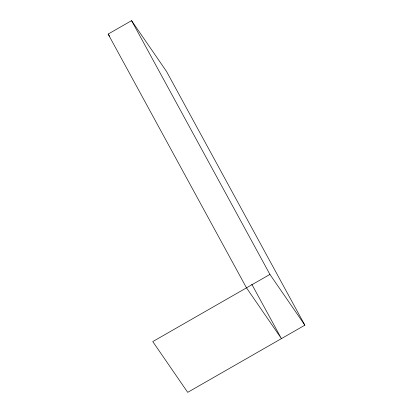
<?xml version="1.0" encoding="UTF-8"?>
<svg xmlns="http://www.w3.org/2000/svg" width="413" height="413" viewBox="0 0 413 413"><rect width="100%" height="100%" fill="white"/><g stroke="black" fill="none" stroke-linecap="round" stroke-linejoin="round"><path stroke-width="0.62" d="M251.78 284.237L281.429 338.619L246.499 287.851L108.139 34.083L131.571 20.65L166.501 71.418L304.861 325.181L187.703 392.35L152.774 341.582L269.926 274.418L304.861 325.181M108.139 34.083L109.595 36.199M131.571 20.65L269.926 274.418"/></g></svg>
